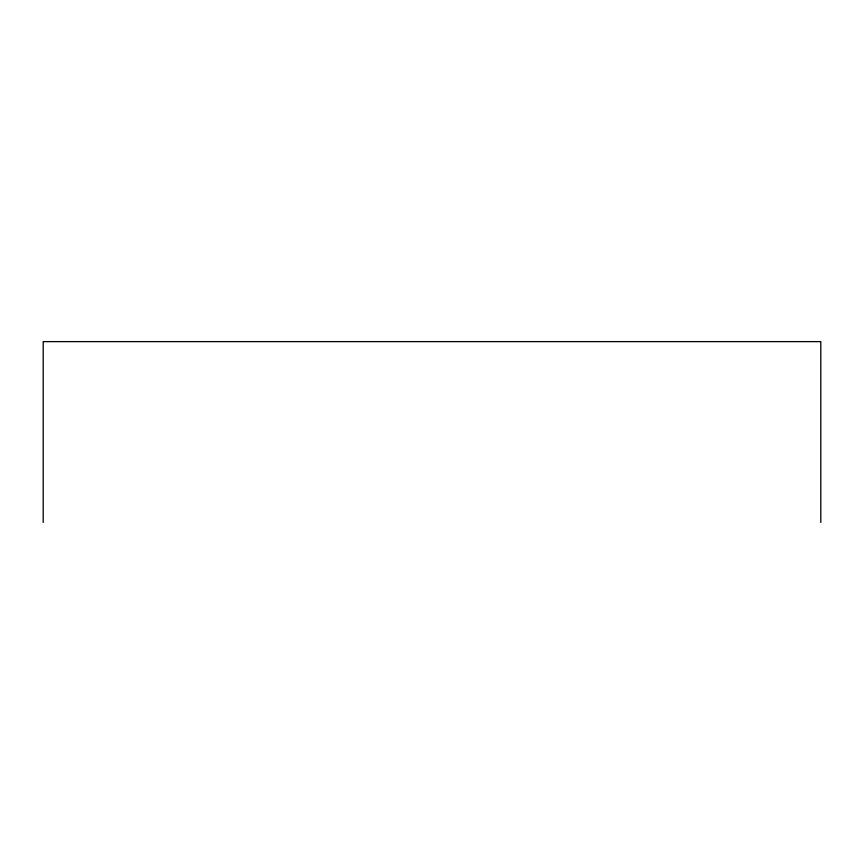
<?xml version="1.0" encoding="UTF-8"?>
<svg xmlns="http://www.w3.org/2000/svg" width="864" height="864" viewBox="0 0 864 864"><rect width="100%" height="100%" fill="white"/><g stroke="black" fill="none" stroke-linecap="round" stroke-linejoin="round"><path stroke-width="1.3" d="M820.8 522.385L820.8 341.615L43.2 341.615L43.2 522.385"/></g></svg>
